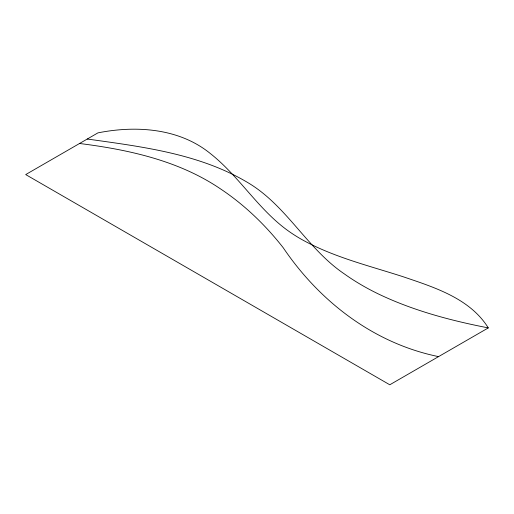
<?xml version="1.0" encoding="UTF-8"?>
<svg xmlns="http://www.w3.org/2000/svg" width="514" height="514" viewBox="0 0 514 514"><rect width="100%" height="100%" fill="white"/><g stroke="black" fill="none" stroke-linecap="round" stroke-linejoin="round"><path stroke-width="0.77" d="M488.3 327.9L389.785 384.78L25.7 174.58L97.943 132.869C135.921 125.326 178.859 128.108 210.059 153.313C237.853 175.113 256.39 206.371 284.358 227.991A176.527 101.913 0 0 0 300.857 238.971C332.686 257.006 368.577 265.552 403.111 276.731C434.304 287.339 469.899 298.319 488.3 327.9C450.425 320.511 412.729 310.514 377.854 293.7A252.657 145.867 0 0 1 344.303 273.878C307.34 248.911 286.863 206.018 248.358 182.933C199.901 153.731 142.23 146.721 87.271 139.031M79.548 143.49C128.635 149.67 178.943 160.657 220.493 188.876C244.471 204.842 265.462 225.055 283.201 247.709C319.708 301.667 373.826 343.384 438.564 356.62"/></g></svg>
